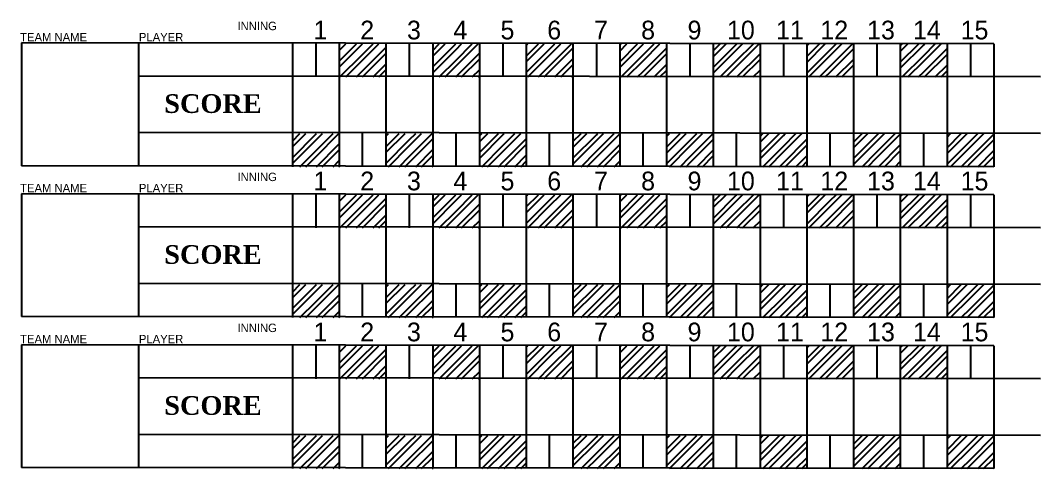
# Model space of a CAD drawing. Header units: inches. Extents: x -9 to 65.4, y -11.2 to 27.1.
# Drawn here: x 35.57 to 46.48, y 7.96 to 12.75 of the extents above; entities that cross this region are included whole.
import ezdxf

# ---------------------------------------------------------------- set-up
doc = ezdxf.new("R2010")
doc.units = ezdxf.units.IN
doc.header["$MEASUREMENT"] = 0
doc.layers.add('Layer1', color=7, linetype='Continuous')
doc.layers.add('Layer2', color=7, linetype='Continuous')

msp = doc.modelspace()

# ---------------------------------------------------------------- linework, layer by layer
at = {"layer": 'Layer1'}
for p, q in [((45.97867, 12.49925), (35.58325, 12.50964)), ((35.58325, 12.50964), (35.58325, 11.19714)), ((36.83325, 12.50964), (36.83325, 11.19714)), ((38.47867, 12.49925), (38.47867, 11.18675)), ((38.72867, 12.49925), (38.72867, 12.14525)), ((38.97867, 12.49925), (38.97867, 11.18675)), ((38.97867, 12.25077), (39.22715, 12.49925)), ((38.97867, 12.42755), (39.05037, 12.49925)), ((38.97867, 12.31327), (39.16465, 12.49925)), ((38.97867, 12.49005), (38.98787, 12.49925)), ((39.22867, 12.32399), (39.40392, 12.49925)), ((39.22867, 12.38649), (39.34142, 12.49925)), ((39.22867, 12.20972), (39.47867, 12.45972)), ((39.47867, 12.49925), (39.47867, 11.18675)), ((39.72867, 12.49925), (39.72867, 12.14525)), ((39.97867, 12.49925), (39.97867, 11.18675)), ((39.97867, 12.25261), (40.22531, 12.49925)), ((39.97867, 12.36689), (40.11103, 12.49925)), ((39.97867, 12.42939), (40.04853, 12.49925)), ((39.97867, 12.19011), (40.22867, 12.44011)), ((40.22867, 12.26333), (40.46458, 12.49925)), ((40.22867, 12.44011), (40.28781, 12.49925)), ((40.22867, 12.32583), (40.40208, 12.49925)), ((40.47867, 12.49925), (40.47867, 11.18675)), ((40.72867, 12.49925), (40.72867, 12.14525)), ((40.72867, 12.49925), (40.72867, 12.14525)), ((40.97867, 12.49925), (40.97867, 11.18675)), ((40.97867, 12.36873), (41.10919, 12.49925)), ((40.97867, 12.30623), (41.17169, 12.49925)), ((40.97867, 12.483), (40.99491, 12.49925)), ((40.97867, 12.19195), (41.22867, 12.44195)), ((41.22867, 12.26517), (41.46274, 12.49925)), ((41.22867, 12.44195), (41.28597, 12.49925)), ((41.22867, 12.37945), (41.34847, 12.49925)), ((41.22867, 12.20267), (41.47867, 12.45267)), ((41.47867, 12.49925), (41.47867, 11.18675)), ((41.72867, 12.49925), (41.72867, 12.14525)), ((41.97867, 12.49925), (41.97867, 11.18675)), ((41.97867, 12.30807), (42.16985, 12.49925)), ((41.97867, 12.42234), (42.05557, 12.49925)), ((41.97867, 12.48484), (41.99307, 12.49925)), ((41.97867, 12.24557), (42.22867, 12.49557)), ((42.22867, 12.38129), (42.34663, 12.49925)), ((42.22867, 12.31879), (42.40913, 12.49925)), ((42.22867, 12.49557), (42.23235, 12.49925)), ((42.22867, 12.20451), (42.47867, 12.45451)), ((42.47867, 12.49925), (42.47867, 11.18675)), ((42.72867, 12.49925), (42.72867, 12.14525)), ((42.97867, 12.49925), (42.97867, 11.18675)), ((42.97867, 12.36168), (43.11623, 12.49925)), ((42.97867, 12.42418), (43.05373, 12.49925)), ((42.97867, 12.24741), (43.22867, 12.49741)), ((43.22867, 12.25813), (43.46979, 12.49925)), ((43.22867, 12.43491), (43.29301, 12.49925)), ((43.22867, 12.32063), (43.40729, 12.49925)), ((43.22867, 12.49741), (43.23051, 12.49925)), ((43.47867, 12.49925), (43.47867, 11.18675)), ((43.72867, 12.49925), (43.72867, 12.14525)), ((43.97867, 12.49925), (43.97867, 11.18675)), ((43.97867, 12.36352), (44.11439, 12.49925)), ((43.97867, 12.30102), (44.17689, 12.49925)), ((43.97867, 12.4778), (44.00012, 12.49925)), ((43.97867, 12.18675), (44.22867, 12.43675)), ((44.22867, 12.43675), (44.29117, 12.49925)), ((44.22867, 12.37425), (44.35367, 12.49925)), ((44.22867, 12.25997), (44.46795, 12.49925)), ((44.22867, 12.19747), (44.47867, 12.44747)), ((44.47867, 12.49925), (44.47867, 11.18675)), ((44.72867, 12.49925), (44.72867, 12.14525)), ((44.97867, 12.49925), (44.97867, 11.18675)), ((44.97867, 12.30286), (45.17505, 12.49925)), ((44.97867, 12.47964), (44.99828, 12.49925)), ((44.97867, 12.41714), (45.06078, 12.49925)), ((44.97867, 12.24036), (45.22867, 12.49036)), ((45.22867, 12.37609), (45.35183, 12.49925)), ((45.22867, 12.31359), (45.41433, 12.49925)), ((45.22867, 12.49036), (45.23755, 12.49925)), ((45.22867, 12.19931), (45.47867, 12.44931)), ((45.47867, 12.49925), (45.47867, 11.18675)), ((45.72867, 12.49925), (45.72867, 12.14525)), ((45.97867, 12.49925), (45.97867, 11.18675)), ((38.98742, 12.14525), (39.22867, 12.38649)), ((39.22867, 12.14722), (39.47867, 12.39722)), ((40.22867, 12.14906), (40.47867, 12.39906)), ((40.28736, 12.14525), (40.47867, 12.33656)), ((40.99447, 12.14525), (41.22867, 12.37945)), ((41.28552, 12.14525), (41.47867, 12.3384)), ((41.99263, 12.14525), (42.22867, 12.38129)), ((42.2319, 12.14525), (42.47867, 12.39201)), ((42.97867, 12.18491), (43.22867, 12.43491)), ((43.23006, 12.14525), (43.47867, 12.39385)), ((43.29256, 12.14525), (43.47867, 12.33135)), ((43.99967, 12.14525), (44.22867, 12.37425)), ((44.29072, 12.14525), (44.47867, 12.33319)), ((44.99783, 12.14525), (45.22867, 12.37609)), ((45.23711, 12.14525), (45.47867, 12.38681)), ((39.04992, 12.14525), (39.22867, 12.32399)), ((39.34098, 12.14525), (39.47867, 12.28294)), ((39.40348, 12.14525), (39.47867, 12.22044)), ((40.04808, 12.14525), (40.22867, 12.32583)), ((40.11058, 12.14525), (40.22867, 12.26333)), ((40.40164, 12.14525), (40.47867, 12.22228)), ((41.10874, 12.14525), (41.22867, 12.26517)), ((41.34802, 12.14525), (41.47867, 12.2759)), ((42.05513, 12.14525), (42.22867, 12.31879)), ((42.34618, 12.14525), (42.47867, 12.27774)), ((43.05329, 12.14525), (43.22867, 12.32063)), ((43.11579, 12.14525), (43.22867, 12.25813)), ((44.11395, 12.14525), (44.22867, 12.25997)), ((44.35322, 12.14525), (44.47867, 12.27069)), ((45.06033, 12.14525), (45.22867, 12.31359)), ((45.35138, 12.14525), (45.47867, 12.27253)), ((46.47867, 12.14525), (36.83325, 12.15564)), ((39.1642, 12.14525), (39.22867, 12.20972)), ((39.2267, 12.14525), (39.22867, 12.14722)), ((40.22486, 12.14525), (40.22867, 12.14906)), ((40.46414, 12.14525), (40.47867, 12.15978)), ((41.17124, 12.14525), (41.22867, 12.20267)), ((41.4623, 12.14525), (41.47867, 12.16162)), ((42.1694, 12.14525), (42.22867, 12.20451)), ((42.40868, 12.14525), (42.47867, 12.21524)), ((43.40684, 12.14525), (43.47867, 12.21708)), ((43.46934, 12.14525), (43.47867, 12.15458)), ((44.17645, 12.14525), (44.22867, 12.19747)), ((44.4675, 12.14525), (44.47867, 12.15642)), ((45.17461, 12.14525), (45.22867, 12.19931)), ((45.41388, 12.14525), (45.47867, 12.21003)), ((46.47867, 11.54075), (36.83325, 11.55114)), ((38.47867, 11.39722), (38.6222, 11.54075)), ((38.47867, 11.45972), (38.5597, 11.54075)), ((38.47867, 11.28294), (38.72867, 11.53294)), ((38.47867, 11.22044), (38.72867, 11.47044)), ((38.72867, 11.29366), (38.97575, 11.54075)), ((38.72867, 11.35616), (38.91325, 11.54075)), ((38.72867, 11.47044), (38.79898, 11.54075)), ((38.72867, 11.53294), (38.73648, 11.54075)), ((39.22867, 11.18675), (39.22867, 11.54075)), ((39.47867, 11.33656), (39.68286, 11.54075)), ((39.47867, 11.39906), (39.62036, 11.54075)), ((39.47867, 11.51333), (39.50608, 11.54075)), ((39.47867, 11.22228), (39.72867, 11.47228)), ((39.72867, 11.40978), (39.85964, 11.54075)), ((39.72867, 11.47228), (39.79714, 11.54075)), ((39.72867, 11.2955), (39.97391, 11.54075)), ((39.72867, 11.233), (39.97867, 11.483)), ((40.22867, 11.18675), (40.22867, 11.54075)), ((40.47867, 11.3384), (40.68102, 11.54075)), ((40.47867, 11.45267), (40.56674, 11.54075)), ((40.47867, 11.51517), (40.50424, 11.54075)), ((40.47867, 11.2759), (40.72867, 11.5259)), ((40.72867, 11.34912), (40.9203, 11.54075)), ((40.72867, 11.41162), (40.8578, 11.54075)), ((40.72867, 11.5259), (40.74352, 11.54075)), ((40.72867, 11.23484), (40.97867, 11.48484)), ((41.22867, 11.18675), (41.22867, 11.54075)), ((41.47867, 11.39201), (41.6274, 11.54075)), ((41.47867, 11.45451), (41.5649, 11.54075)), ((41.47867, 11.27774), (41.72867, 11.52774)), ((41.47867, 11.21524), (41.72867, 11.46524)), ((41.72867, 11.35096), (41.91846, 11.54075)), ((41.72867, 11.46524), (41.80418, 11.54075)), ((41.72867, 11.52774), (41.74168, 11.54075)), ((41.72867, 11.28846), (41.97867, 11.53846)), ((42.22867, 11.18675), (42.22867, 11.54075)), ((42.47867, 11.39385), (42.62556, 11.54075)), ((42.47867, 11.33135), (42.68806, 11.54075)), ((42.47867, 11.50813), (42.51129, 11.54075)), ((42.47867, 11.21708), (42.72867, 11.46708)), ((42.72867, 11.46708), (42.80234, 11.54075)), ((42.72867, 11.40458), (42.86484, 11.54075)), ((42.72867, 11.2903), (42.97867, 11.5403)), ((42.72867, 11.2278), (42.97867, 11.4778)), ((43.22867, 11.18675), (43.22867, 11.54075)), ((43.47867, 11.33319), (43.68622, 11.54075)), ((43.47867, 11.44747), (43.57195, 11.54075)), ((43.47867, 11.50997), (43.50945, 11.54075)), ((43.47867, 11.27069), (43.72867, 11.52069)), ((43.72867, 11.34392), (43.9255, 11.54075)), ((43.72867, 11.40642), (43.863, 11.54075)), ((43.72867, 11.52069), (43.74872, 11.54075)), ((43.72867, 11.22964), (43.97867, 11.47964)), ((44.22867, 11.18675), (44.22867, 11.54075)), ((44.47867, 11.38681), (44.63261, 11.54075)), ((44.47867, 11.44931), (44.57011, 11.54075)), ((44.47867, 11.27253), (44.72867, 11.52253)), ((44.47867, 11.21003), (44.72867, 11.46003)), ((44.72867, 11.34576), (44.92366, 11.54075)), ((44.72867, 11.46003), (44.80938, 11.54075)), ((44.72867, 11.52253), (44.74688, 11.54075)), ((44.72867, 11.28326), (44.97867, 11.53326)), ((45.22867, 11.18675), (45.22867, 11.54075)), ((45.47867, 11.38865), (45.63077, 11.54075)), ((45.47867, 11.32615), (45.69327, 11.54075)), ((45.47867, 11.50293), (45.51649, 11.54075)), ((45.47867, 11.21187), (45.72867, 11.46187)), ((45.72867, 11.39937), (45.87004, 11.54075)), ((45.72867, 11.46187), (45.80754, 11.54075)), ((45.72867, 11.2851), (45.97867, 11.5351)), ((45.72867, 11.2226), (45.97867, 11.4726)), ((38.55925, 11.18675), (38.72867, 11.35616)), ((38.73603, 11.18675), (38.97867, 11.42939)), ((38.79853, 11.18675), (38.97867, 11.36689)), ((39.50564, 11.18675), (39.72867, 11.40978)), ((39.79669, 11.18675), (39.97867, 11.36873)), ((40.5038, 11.18675), (40.72867, 11.41162)), ((40.5663, 11.18675), (40.72867, 11.34912)), ((40.74307, 11.18675), (40.97867, 11.42234)), ((41.56446, 11.18675), (41.72867, 11.35096)), ((41.74123, 11.18675), (41.97867, 11.42418)), ((41.80373, 11.18675), (41.97867, 11.36168)), ((42.51084, 11.18675), (42.72867, 11.40458)), ((42.80189, 11.18675), (42.97867, 11.36352)), ((43.509, 11.18675), (43.72867, 11.40642)), ((43.74828, 11.18675), (43.97867, 11.41714)), ((44.56966, 11.18675), (44.72867, 11.34576)), ((44.74644, 11.18675), (44.97867, 11.41898)), ((44.80894, 11.18675), (44.97867, 11.35648)), ((45.51604, 11.18675), (45.72867, 11.39937)), ((45.8071, 11.18675), (45.97867, 11.35832)), ((38.62175, 11.18675), (38.72867, 11.29366)), ((38.91281, 11.18675), (38.97867, 11.25261)), ((39.61991, 11.18675), (39.72867, 11.2955)), ((39.85919, 11.18675), (39.97867, 11.30623)), ((40.85735, 11.18675), (40.97867, 11.30807)), ((40.91985, 11.18675), (40.97867, 11.24557)), ((41.62696, 11.18675), (41.72867, 11.28846)), ((41.91801, 11.18675), (41.97867, 11.24741)), ((42.62512, 11.18675), (42.72867, 11.2903)), ((42.86439, 11.18675), (42.97867, 11.30102)), ((43.5715, 11.18675), (43.72867, 11.34392)), ((43.86255, 11.18675), (43.97867, 11.30286)), ((43.92505, 11.18675), (43.97867, 11.24036)), ((44.63216, 11.18675), (44.72867, 11.28326)), ((44.92321, 11.18675), (44.97867, 11.2422)), ((45.63032, 11.18675), (45.72867, 11.2851)), ((45.8696, 11.18675), (45.97867, 11.29582)), ((45.97867, 11.18675), (35.58325, 11.19714)), ((38.97531, 11.18675), (38.97867, 11.19011)), ((39.68241, 11.18675), (39.72867, 11.233)), ((39.97347, 11.18675), (39.97867, 11.19195)), ((40.68057, 11.18675), (40.72867, 11.23484)), ((42.68762, 11.18675), (42.72867, 11.2278)), ((43.68578, 11.18675), (43.72867, 11.22964)), ((45.69282, 11.18675), (45.72867, 11.2226)), ((45.97867, 10.88656), (35.58325, 10.89696)), ((35.58325, 10.89696), (35.58325, 9.58446)), ((36.83325, 10.89696), (36.83325, 9.58446)), ((38.47867, 10.88656), (38.47867, 9.57406)), ((38.72867, 10.88656), (38.72867, 10.53256)), ((38.97867, 10.88656), (38.97867, 9.57406)), ((38.97867, 10.63809), (39.22715, 10.88656)), ((38.97867, 10.81486), (39.05037, 10.88656)), ((38.97867, 10.70059), (39.16465, 10.88656)), ((38.97867, 10.87736), (38.98787, 10.88656)), ((39.22867, 10.71131), (39.40392, 10.88656)), ((39.22867, 10.77381), (39.34142, 10.88656)), ((39.22867, 10.59703), (39.47867, 10.84703)), ((39.47867, 10.88656), (39.47867, 9.57406)), ((39.72867, 10.88656), (39.72867, 10.53256)), ((39.97867, 10.88656), (39.97867, 9.57406)), ((39.97867, 10.63993), (40.22531, 10.88656)), ((39.97867, 10.7542), (40.11103, 10.88656)), ((39.97867, 10.8167), (40.04853, 10.88656)), ((39.97867, 10.57743), (40.22867, 10.82743)), ((40.22867, 10.65065), (40.46458, 10.88656)), ((40.22867, 10.82743), (40.28781, 10.88656)), ((40.22867, 10.71315), (40.40208, 10.88656)), ((40.47867, 10.88656), (40.47867, 9.57406)), ((40.72867, 10.88656), (40.72867, 10.53256)), ((40.72867, 10.88656), (40.72867, 10.53256)), ((40.97867, 10.88656), (40.97867, 9.57406)), ((40.97867, 10.75604), (41.10919, 10.88656)), ((40.97867, 10.69354), (41.17169, 10.88656)), ((40.97867, 10.87032), (40.99491, 10.88656)), ((40.97867, 10.57927), (41.22867, 10.82927)), ((41.22867, 10.65249), (41.46274, 10.88656)), ((41.22867, 10.82927), (41.28597, 10.88656)), ((41.22867, 10.76677), (41.34847, 10.88656)), ((41.22867, 10.58999), (41.47867, 10.83999)), ((41.47867, 10.88656), (41.47867, 9.57406)), ((41.72867, 10.88656), (41.72867, 10.53256)), ((41.97867, 10.88656), (41.97867, 9.57406)), ((41.97867, 10.69538), (42.16985, 10.88656)), ((41.97867, 10.80966), (42.05557, 10.88656)), ((41.97867, 10.87216), (41.99307, 10.88656)), ((41.97867, 10.63288), (42.22867, 10.88288)), ((42.22867, 10.76861), (42.34663, 10.88656)), ((42.22867, 10.70611), (42.40913, 10.88656)), ((42.22867, 10.88288), (42.23235, 10.88656)), ((42.22867, 10.59183), (42.47867, 10.84183)), ((42.47867, 10.88656), (42.47867, 9.57406)), ((42.72867, 10.88656), (42.72867, 10.53256)), ((42.97867, 10.88656), (42.97867, 9.57406)), ((42.97867, 10.749), (43.11623, 10.88656)), ((42.97867, 10.8115), (43.05373, 10.88656)), ((42.97867, 10.63472), (43.22867, 10.88472)), ((42.97867, 10.57222), (43.22867, 10.82222)), ((43.22867, 10.64545), (43.46979, 10.88656)), ((43.22867, 10.82222), (43.29301, 10.88656)), ((43.22867, 10.70795), (43.40729, 10.88656)), ((43.22867, 10.88472), (43.23051, 10.88656)), ((43.47867, 10.88656), (43.47867, 9.57406)), ((43.72867, 10.88656), (43.72867, 10.53256)), ((43.97867, 10.88656), (43.97867, 9.57406)), ((43.97867, 10.75084), (44.11439, 10.88656)), ((43.97867, 10.68834), (44.17689, 10.88656)), ((43.97867, 10.86512), (44.00012, 10.88656)), ((43.97867, 10.57406), (44.22867, 10.82406)), ((44.22867, 10.82406), (44.29117, 10.88656)), ((44.22867, 10.76156), (44.35367, 10.88656)), ((44.22867, 10.64729), (44.46795, 10.88656)), ((44.22867, 10.58479), (44.47867, 10.83479)), ((44.47867, 10.88656), (44.47867, 9.57406)), ((44.72867, 10.88656), (44.72867, 10.53256)), ((44.97867, 10.88656), (44.97867, 9.57406)), ((44.97867, 10.69018), (45.17505, 10.88656)), ((44.97867, 10.86696), (44.99828, 10.88656)), ((44.97867, 10.80446), (45.06078, 10.88656)), ((44.97867, 10.62768), (45.22867, 10.87768)), ((45.22867, 10.7634), (45.35183, 10.88656)), ((45.22867, 10.7009), (45.41433, 10.88656)), ((45.22867, 10.87768), (45.23755, 10.88656)), ((45.22867, 10.58663), (45.47867, 10.83663)), ((45.47867, 10.88656), (45.47867, 9.57406)), ((45.72867, 10.88656), (45.72867, 10.53256)), ((45.97867, 10.88656), (45.97867, 9.57406)), ((38.98742, 10.53256), (39.22867, 10.77381)), ((39.04992, 10.53256), (39.22867, 10.71131)), ((39.22867, 10.53453), (39.47867, 10.78453)), ((40.04808, 10.53256), (40.22867, 10.71315)), ((40.22867, 10.53637), (40.47867, 10.78637)), ((40.28736, 10.53256), (40.47867, 10.72387)), ((40.99447, 10.53256), (41.22867, 10.76677)), ((41.28552, 10.53256), (41.47867, 10.72571)), ((41.99263, 10.53256), (42.22867, 10.76861)), ((42.05513, 10.53256), (42.22867, 10.70611)), ((42.2319, 10.53256), (42.47867, 10.77933)), ((43.05329, 10.53256), (43.22867, 10.70795)), ((43.23006, 10.53256), (43.47867, 10.78117)), ((43.29256, 10.53256), (43.47867, 10.71867)), ((43.99967, 10.53256), (44.22867, 10.76156)), ((44.29072, 10.53256), (44.47867, 10.72051)), ((44.99783, 10.53256), (45.22867, 10.7634)), ((45.06033, 10.53256), (45.22867, 10.7009)), ((45.23711, 10.53256), (45.47867, 10.77413)), ((39.1642, 10.53256), (39.22867, 10.59703)), ((39.34098, 10.53256), (39.47867, 10.67026)), ((39.40348, 10.53256), (39.47867, 10.60776)), ((40.11058, 10.53256), (40.22867, 10.65065)), ((40.40164, 10.53256), (40.47867, 10.6096)), ((41.10874, 10.53256), (41.22867, 10.65249)), ((41.17124, 10.53256), (41.22867, 10.58999)), ((41.34802, 10.53256), (41.47867, 10.66321)), ((42.1694, 10.53256), (42.22867, 10.59183)), ((42.34618, 10.53256), (42.47867, 10.66505)), ((42.40868, 10.53256), (42.47867, 10.60255)), ((43.11579, 10.53256), (43.22867, 10.64545)), ((43.40684, 10.53256), (43.47867, 10.60439)), ((44.11395, 10.53256), (44.22867, 10.64729)), ((44.17645, 10.53256), (44.22867, 10.58479)), ((44.35322, 10.53256), (44.47867, 10.65801)), ((45.17461, 10.53256), (45.22867, 10.58663)), ((45.35138, 10.53256), (45.47867, 10.65985)), ((45.41388, 10.53256), (45.47867, 10.59735)), ((46.47867, 10.53256), (36.83325, 10.54296)), ((39.2267, 10.53256), (39.22867, 10.53453)), ((40.22486, 10.53256), (40.22867, 10.53637)), ((40.46414, 10.53256), (40.47867, 10.5471)), ((41.4623, 10.53256), (41.47867, 10.54894)), ((43.46934, 10.53256), (43.47867, 10.54189)), ((44.4675, 10.53256), (44.47867, 10.54373)), ((46.47867, 9.92806), (36.83325, 9.93846)), ((38.47867, 9.78453), (38.6222, 9.92806)), ((38.47867, 9.84703), (38.5597, 9.92806)), ((38.72867, 9.68098), (38.97575, 9.92806)), ((38.72867, 9.74348), (38.91325, 9.92806)), ((38.72867, 9.85776), (38.79898, 9.92806)), ((38.72867, 9.92026), (38.73648, 9.92806)), ((39.22867, 9.57406), (39.22867, 9.92806)), ((39.47867, 9.72387), (39.68286, 9.92806)), ((39.47867, 9.78637), (39.62036, 9.92806)), ((39.47867, 9.90065), (39.50608, 9.92806)), ((39.72867, 9.7971), (39.85964, 9.92806)), ((39.72867, 9.8596), (39.79714, 9.92806)), ((39.72867, 9.68282), (39.97391, 9.92806)), ((40.22867, 9.57406), (40.22867, 9.92806)), ((40.47867, 9.72571), (40.68102, 9.92806)), ((40.47867, 9.83999), (40.56674, 9.92806)), ((40.47867, 9.90249), (40.50424, 9.92806)), ((40.72867, 9.73644), (40.9203, 9.92806)), ((40.72867, 9.79894), (40.8578, 9.92806)), ((40.72867, 9.91321), (40.74352, 9.92806)), ((41.22867, 9.57406), (41.22867, 9.92806)), ((41.47867, 9.77933), (41.6274, 9.92806)), ((41.47867, 9.84183), (41.5649, 9.92806)), ((41.72867, 9.73828), (41.91846, 9.92806)), ((41.72867, 9.85255), (41.80418, 9.92806)), ((41.72867, 9.91505), (41.74168, 9.92806)), ((42.22867, 9.57406), (42.22867, 9.92806)), ((42.47867, 9.78117), (42.62556, 9.92806)), ((42.47867, 9.71867), (42.68806, 9.92806)), ((42.47867, 9.89545), (42.51129, 9.92806)), ((42.72867, 9.85439), (42.80234, 9.92806)), ((42.72867, 9.79189), (42.86484, 9.92806)), ((42.72867, 9.67762), (42.97867, 9.92762)), ((43.22867, 9.57406), (43.22867, 9.92806)), ((43.47867, 9.72051), (43.68622, 9.92806)), ((43.47867, 9.83479), (43.57195, 9.92806)), ((43.47867, 9.89729), (43.50945, 9.92806)), ((43.72867, 9.73123), (43.9255, 9.92806)), ((43.72867, 9.79373), (43.863, 9.92806)), ((43.72867, 9.90801), (43.74872, 9.92806)), ((44.22867, 9.57406), (44.22867, 9.92806)), ((44.47867, 9.77413), (44.63261, 9.92806)), ((44.47867, 9.83663), (44.57011, 9.92806)), ((44.72867, 9.73307), (44.92366, 9.92806)), ((44.72867, 9.84735), (44.80938, 9.92806)), ((44.72867, 9.90985), (44.74688, 9.92806)), ((45.22867, 9.57406), (45.22867, 9.92806)), ((45.47867, 9.77597), (45.63077, 9.92806)), ((45.47867, 9.71347), (45.69327, 9.92806)), ((45.47867, 9.89024), (45.51649, 9.92806)), ((45.72867, 9.78669), (45.87004, 9.92806)), ((45.72867, 9.84919), (45.80754, 9.92806)), ((38.47867, 9.67026), (38.72867, 9.92026)), ((38.47867, 9.60776), (38.72867, 9.85776)), ((39.47867, 9.6096), (39.72867, 9.8596)), ((39.72867, 9.62032), (39.97867, 9.87032)), ((40.47867, 9.66321), (40.72867, 9.91321)), ((40.72867, 9.62216), (40.97867, 9.87216)), ((41.47867, 9.66505), (41.72867, 9.91505)), ((41.47867, 9.60255), (41.72867, 9.85255)), ((41.72867, 9.67578), (41.97867, 9.92578)), ((42.47867, 9.60439), (42.72867, 9.85439)), ((42.72867, 9.61512), (42.97867, 9.86512)), ((43.47867, 9.65801), (43.72867, 9.90801)), ((43.72867, 9.61696), (43.97867, 9.86696)), ((44.47867, 9.65985), (44.72867, 9.90985)), ((44.47867, 9.59735), (44.72867, 9.84735)), ((44.72867, 9.67057), (44.97867, 9.92057)), ((45.47867, 9.59919), (45.72867, 9.84919)), ((45.72867, 9.67241), (45.97867, 9.92241)), ((45.72867, 9.60991), (45.97867, 9.85991)), ((38.55925, 9.57406), (38.72867, 9.74348)), ((38.73603, 9.57406), (38.97867, 9.8167)), ((38.79853, 9.57406), (38.97867, 9.7542)), ((39.50564, 9.57406), (39.72867, 9.7971)), ((39.79669, 9.57406), (39.97867, 9.75604)), ((40.5038, 9.57406), (40.72867, 9.79894)), ((40.5663, 9.57406), (40.72867, 9.73644)), ((40.74307, 9.57406), (40.97867, 9.80966)), ((41.56446, 9.57406), (41.72867, 9.73828)), ((41.74123, 9.57406), (41.97867, 9.8115)), ((41.80373, 9.57406), (41.97867, 9.749)), ((42.51084, 9.57406), (42.72867, 9.79189)), ((42.80189, 9.57406), (42.97867, 9.75084)), ((43.509, 9.57406), (43.72867, 9.79373)), ((43.5715, 9.57406), (43.72867, 9.73123)), ((43.74828, 9.57406), (43.97867, 9.80446)), ((44.56966, 9.57406), (44.72867, 9.73307)), ((44.74644, 9.57406), (44.97867, 9.8063)), ((44.80894, 9.57406), (44.97867, 9.7438)), ((45.51604, 9.57406), (45.72867, 9.78669)), ((45.8071, 9.57406), (45.97867, 9.74564)), ((38.62175, 9.57406), (38.72867, 9.68098)), ((38.91281, 9.57406), (38.97867, 9.63993)), ((39.61991, 9.57406), (39.72867, 9.68282)), ((39.68241, 9.57406), (39.72867, 9.62032)), ((39.85919, 9.57406), (39.97867, 9.69354)), ((40.68057, 9.57406), (40.72867, 9.62216)), ((40.85735, 9.57406), (40.97867, 9.69538)), ((40.91985, 9.57406), (40.97867, 9.63288)), ((41.62696, 9.57406), (41.72867, 9.67578)), ((41.91801, 9.57406), (41.97867, 9.63472)), ((42.62512, 9.57406), (42.72867, 9.67762)), ((42.68762, 9.57406), (42.72867, 9.61512)), ((42.86439, 9.57406), (42.97867, 9.68834)), ((43.68578, 9.57406), (43.72867, 9.61696)), ((43.86255, 9.57406), (43.97867, 9.69018)), ((43.92505, 9.57406), (43.97867, 9.62768)), ((44.63216, 9.57406), (44.72867, 9.67057)), ((44.92321, 9.57406), (44.97867, 9.62952)), ((45.63032, 9.57406), (45.72867, 9.67241)), ((45.69282, 9.57406), (45.72867, 9.60991)), ((45.8696, 9.57406), (45.97867, 9.68314)), ((45.97867, 9.57406), (35.58325, 9.58446)), ((38.97531, 9.57406), (38.97867, 9.57743)), ((39.97347, 9.57406), (39.97867, 9.57927)), ((45.97867, 9.27333), (35.58325, 9.28373)), ((35.58325, 9.28373), (35.58325, 7.97123)), ((36.83325, 9.28373), (36.83325, 7.97123)), ((38.47867, 9.27333), (38.47867, 7.96083)), ((38.72867, 9.27333), (38.72867, 8.91933)), ((38.97867, 9.27333), (38.97867, 7.96083)), ((38.97867, 9.02486), (39.22715, 9.27333)), ((38.97867, 9.20163), (39.05037, 9.27333)), ((38.97867, 9.08736), (39.16465, 9.27333)), ((38.97867, 9.26413), (38.98787, 9.27333)), ((39.22867, 9.09808), (39.40392, 9.27333)), ((39.22867, 9.16058), (39.34142, 9.27333)), ((39.47867, 9.27333), (39.47867, 7.96083)), ((39.72867, 9.27333), (39.72867, 8.91933)), ((39.97867, 9.27333), (39.97867, 7.96083)), ((39.97867, 9.0267), (40.22531, 9.27333)), ((39.97867, 9.14097), (40.11103, 9.27333)), ((39.97867, 9.20347), (40.04853, 9.27333)), ((40.22867, 9.03742), (40.46458, 9.27333)), ((40.22867, 9.2142), (40.28781, 9.27333)), ((40.22867, 9.09992), (40.40208, 9.27333)), ((40.47867, 9.27333), (40.47867, 7.96083)), ((40.72867, 9.27333), (40.72867, 8.91933)), ((40.72867, 9.27333), (40.72867, 8.91933)), ((40.97867, 9.27333), (40.97867, 7.96083)), ((40.97867, 9.14281), (41.10919, 9.27333)), ((40.97867, 9.08031), (41.17169, 9.27333)), ((40.97867, 9.25709), (40.99491, 9.27333)), ((41.22867, 9.03926), (41.46274, 9.27333)), ((41.22867, 9.21604), (41.28597, 9.27333)), ((41.22867, 9.15354), (41.34847, 9.27333)), ((41.47867, 9.27333), (41.47867, 7.96083)), ((41.72867, 9.27333), (41.72867, 8.91933)), ((41.97867, 9.27333), (41.97867, 7.96083)), ((41.97867, 9.08215), (42.16985, 9.27333)), ((41.97867, 9.19643), (42.05557, 9.27333)), ((41.97867, 9.25893), (41.99307, 9.27333)), ((42.22867, 9.15538), (42.34663, 9.27333)), ((42.22867, 9.09288), (42.40913, 9.27333)), ((42.22867, 9.26965), (42.23235, 9.27333)), ((42.47867, 9.27333), (42.47867, 7.96083)), ((42.72867, 9.27333), (42.72867, 8.91933)), ((42.97867, 9.27333), (42.97867, 7.96083)), ((42.97867, 9.13577), (43.11623, 9.27333)), ((42.97867, 9.19827), (43.05373, 9.27333)), ((43.22867, 9.03221), (43.46979, 9.27333)), ((43.22867, 9.20899), (43.29301, 9.27333)), ((43.22867, 9.09471), (43.40729, 9.27333)), ((43.22867, 9.27149), (43.23051, 9.27333)), ((43.47867, 9.27333), (43.47867, 7.96083)), ((43.72867, 9.27333), (43.72867, 8.91933)), ((43.97867, 9.27333), (43.97867, 7.96083)), ((43.97867, 9.13761), (44.11439, 9.27333)), ((43.97867, 9.07511), (44.17689, 9.27333)), ((43.97867, 9.25188), (44.00012, 9.27333)), ((44.22867, 9.21083), (44.29117, 9.27333)), ((44.22867, 9.14833), (44.35367, 9.27333)), ((44.22867, 9.03405), (44.46795, 9.27333)), ((44.47867, 9.27333), (44.47867, 7.96083)), ((44.72867, 9.27333), (44.72867, 8.91933)), ((44.97867, 9.27333), (44.97867, 7.96083)), ((44.97867, 9.07695), (45.17505, 9.27333)), ((44.97867, 9.25372), (44.99828, 9.27333)), ((44.97867, 9.19122), (45.06078, 9.27333)), ((45.22867, 9.15017), (45.35183, 9.27333)), ((45.22867, 9.08767), (45.41433, 9.27333)), ((45.22867, 9.26445), (45.23755, 9.27333)), ((45.47867, 9.27333), (45.47867, 7.96083)), ((45.72867, 9.27333), (45.72867, 8.91933)), ((45.97867, 9.27333), (45.97867, 7.96083)), ((39.22867, 8.9838), (39.47867, 9.2338)), ((39.22867, 8.9213), (39.47867, 9.1713)), ((39.97867, 8.9642), (40.22867, 9.2142)), ((40.22867, 8.92314), (40.47867, 9.17314)), ((40.97867, 8.96604), (41.22867, 9.21604)), ((41.22867, 8.97676), (41.47867, 9.22676)), ((41.97867, 9.01965), (42.22867, 9.26965)), ((42.22867, 8.9786), (42.47867, 9.2286)), ((42.2319, 8.91933), (42.47867, 9.1661)), ((42.97867, 9.02149), (43.22867, 9.27149)), ((42.97867, 8.95899), (43.22867, 9.20899)), ((43.23006, 8.91933), (43.47867, 9.16794)), ((43.97867, 8.96083), (44.22867, 9.21083)), ((44.22867, 8.97155), (44.47867, 9.22155)), ((44.97867, 9.01445), (45.22867, 9.26445)), ((45.22867, 8.97339), (45.47867, 9.22339)), ((38.98742, 8.91933), (39.22867, 9.16058)), ((39.04992, 8.91933), (39.22867, 9.09808)), ((39.34098, 8.91933), (39.47867, 9.05703)), ((40.04808, 8.91933), (40.22867, 9.09992)), ((40.28736, 8.91933), (40.47867, 9.11064)), ((40.99447, 8.91933), (41.22867, 9.15354)), ((41.28552, 8.91933), (41.47867, 9.11248)), ((41.99263, 8.91933), (42.22867, 9.15538)), ((42.05513, 8.91933), (42.22867, 9.09288)), ((43.05329, 8.91933), (43.22867, 9.09471)), ((43.29256, 8.91933), (43.47867, 9.10544)), ((43.99967, 8.91933), (44.22867, 9.14833)), ((44.29072, 8.91933), (44.47867, 9.10728)), ((44.99783, 8.91933), (45.22867, 9.15017)), ((45.06033, 8.91933), (45.22867, 9.08767)), ((45.23711, 8.91933), (45.47867, 9.16089)), ((39.1642, 8.91933), (39.22867, 8.9838)), ((39.40348, 8.91933), (39.47867, 8.99453)), ((40.11058, 8.91933), (40.22867, 9.03742)), ((40.40164, 8.91933), (40.47867, 8.99637)), ((41.10874, 8.91933), (41.22867, 9.03926)), ((41.17124, 8.91933), (41.22867, 8.97676)), ((41.34802, 8.91933), (41.47867, 9.04998)), ((42.1694, 8.91933), (42.22867, 8.9786)), ((42.34618, 8.91933), (42.47867, 9.05182)), ((42.40868, 8.91933), (42.47867, 8.98932)), ((43.11579, 8.91933), (43.22867, 9.03221)), ((43.40684, 8.91933), (43.47867, 8.99116)), ((44.11395, 8.91933), (44.22867, 9.03405)), ((44.17645, 8.91933), (44.22867, 8.97155)), ((44.35322, 8.91933), (44.47867, 9.04478)), ((45.17461, 8.91933), (45.22867, 8.97339)), ((45.35138, 8.91933), (45.47867, 9.04662)), ((45.41388, 8.91933), (45.47867, 8.98412)), ((46.47867, 8.91933), (36.83325, 8.92973)), ((39.2267, 8.91933), (39.22867, 8.9213)), ((40.22486, 8.91933), (40.22867, 8.92314)), ((40.46414, 8.91933), (40.47867, 8.93387)), ((41.4623, 8.91933), (41.47867, 8.93571)), ((43.46934, 8.91933), (43.47867, 8.92866)), ((44.4675, 8.91933), (44.47867, 8.9305)), ((46.47867, 8.31483), (36.83325, 8.32523)), ((38.47867, 8.1713), (38.6222, 8.31483)), ((38.47867, 8.2338), (38.5597, 8.31483)), ((38.47867, 8.05703), (38.72867, 8.30703)), ((38.72867, 8.06775), (38.97575, 8.31483)), ((38.72867, 8.13025), (38.91325, 8.31483)), ((38.72867, 8.24453), (38.79898, 8.31483)), ((38.72867, 8.30703), (38.73648, 8.31483)), ((39.22867, 7.96083), (39.22867, 8.31483)), ((39.47867, 8.11064), (39.68286, 8.31483)), ((39.47867, 8.17314), (39.62036, 8.31483)), ((39.47867, 8.28742), (39.50608, 8.31483)), ((39.72867, 8.18387), (39.85964, 8.31483)), ((39.72867, 8.24637), (39.79714, 8.31483)), ((39.72867, 8.06959), (39.97391, 8.31483)), ((40.22867, 7.96083), (40.22867, 8.31483)), ((40.47867, 8.11248), (40.68102, 8.31483)), ((40.47867, 8.22676), (40.56674, 8.31483)), ((40.47867, 8.28926), (40.50424, 8.31483)), ((40.47867, 8.04998), (40.72867, 8.29998)), ((40.72867, 8.12321), (40.9203, 8.31483)), ((40.72867, 8.18571), (40.8578, 8.31483)), ((40.72867, 8.29998), (40.74352, 8.31483)), ((41.22867, 7.96083), (41.22867, 8.31483)), ((41.47867, 8.1661), (41.6274, 8.31483)), ((41.47867, 8.2286), (41.5649, 8.31483)), ((41.47867, 8.05182), (41.72867, 8.30182)), ((41.72867, 8.12504), (41.91846, 8.31483)), ((41.72867, 8.23932), (41.80418, 8.31483)), ((41.72867, 8.30182), (41.74168, 8.31483)), ((41.72867, 8.06254), (41.97867, 8.31254)), ((42.22867, 7.96083), (42.22867, 8.31483)), ((42.47867, 8.16794), (42.62556, 8.31483)), ((42.47867, 8.10544), (42.68806, 8.31483)), ((42.47867, 8.28221), (42.51129, 8.31483)), ((42.72867, 8.24116), (42.80234, 8.31483)), ((42.72867, 8.17866), (42.86484, 8.31483)), ((42.72867, 8.06438), (42.97867, 8.31438)), ((43.22867, 7.96083), (43.22867, 8.31483)), ((43.47867, 8.10728), (43.68622, 8.31483)), ((43.47867, 8.22155), (43.57195, 8.31483)), ((43.47867, 8.28405), (43.50945, 8.31483)), ((43.47867, 8.04478), (43.72867, 8.29478)), ((43.72867, 8.118), (43.9255, 8.31483)), ((43.72867, 8.1805), (43.863, 8.31483)), ((43.72867, 8.29478), (43.74872, 8.31483)), ((44.22867, 7.96083), (44.22867, 8.31483)), ((44.47867, 8.16089), (44.63261, 8.31483)), ((44.47867, 8.22339), (44.57011, 8.31483)), ((44.47867, 8.04662), (44.72867, 8.29662)), ((44.72867, 8.11984), (44.92366, 8.31483)), ((44.72867, 8.23412), (44.80938, 8.31483)), ((44.72867, 8.29662), (44.74688, 8.31483)), ((44.72867, 8.05734), (44.97867, 8.30734)), ((45.22867, 7.96083), (45.22867, 8.31483)), ((45.47867, 8.16273), (45.63077, 8.31483)), ((45.47867, 8.10023), (45.69327, 8.31483)), ((45.47867, 8.27701), (45.51649, 8.31483)), ((45.72867, 8.17346), (45.87004, 8.31483)), ((45.72867, 8.23596), (45.80754, 8.31483)), ((45.72867, 8.05918), (45.97867, 8.30918)), ((38.47867, 7.99453), (38.72867, 8.24453)), ((38.73603, 7.96083), (38.97867, 8.20347)), ((39.47867, 7.99637), (39.72867, 8.24637)), ((39.50564, 7.96083), (39.72867, 8.18387)), ((39.72867, 8.00709), (39.97867, 8.25709)), ((40.5038, 7.96083), (40.72867, 8.18571)), ((40.72867, 8.00893), (40.97867, 8.25893)), ((40.74307, 7.96083), (40.97867, 8.19643)), ((41.47867, 7.98932), (41.72867, 8.23932)), ((41.74123, 7.96083), (41.97867, 8.19827)), ((42.47867, 7.99116), (42.72867, 8.24116)), ((42.72867, 8.00188), (42.97867, 8.25188)), ((43.72867, 8.00372), (43.97867, 8.25372)), ((43.74828, 7.96083), (43.97867, 8.19122)), ((44.47867, 7.98412), (44.72867, 8.23412)), ((44.74644, 7.96083), (44.97867, 8.19306)), ((45.47867, 7.98596), (45.72867, 8.23596)), ((45.72867, 7.99668), (45.97867, 8.24668)), ((38.55925, 7.96083), (38.72867, 8.13025)), ((38.79853, 7.96083), (38.97867, 8.14097)), ((39.79669, 7.96083), (39.97867, 8.14281)), ((39.85919, 7.96083), (39.97867, 8.08031)), ((40.5663, 7.96083), (40.72867, 8.12321)), ((40.85735, 7.96083), (40.97867, 8.08215)), ((41.56446, 7.96083), (41.72867, 8.12504)), ((41.80373, 7.96083), (41.97867, 8.13577)), ((42.51084, 7.96083), (42.72867, 8.17866)), ((42.80189, 7.96083), (42.97867, 8.13761)), ((42.86439, 7.96083), (42.97867, 8.07511)), ((43.509, 7.96083), (43.72867, 8.1805)), ((43.5715, 7.96083), (43.72867, 8.118)), ((43.86255, 7.96083), (43.97867, 8.07695)), ((44.56966, 7.96083), (44.72867, 8.11984)), ((44.80894, 7.96083), (44.97867, 8.13056)), ((45.51604, 7.96083), (45.72867, 8.17346)), ((45.8071, 7.96083), (45.97867, 8.1324)), ((45.97867, 7.96083), (35.58325, 7.97123)), ((38.62175, 7.96083), (38.72867, 8.06775)), ((38.91281, 7.96083), (38.97867, 8.0267)), ((38.97531, 7.96083), (38.97867, 7.9642)), ((39.61991, 7.96083), (39.72867, 8.06959)), ((39.68241, 7.96083), (39.72867, 8.00709)), ((39.97347, 7.96083), (39.97867, 7.96604)), ((40.68057, 7.96083), (40.72867, 8.00893)), ((40.91985, 7.96083), (40.97867, 8.01965)), ((41.62696, 7.96083), (41.72867, 8.06254)), ((41.91801, 7.96083), (41.97867, 8.02149)), ((42.62512, 7.96083), (42.72867, 8.06438)), ((42.68762, 7.96083), (42.72867, 8.00188)), ((43.68578, 7.96083), (43.72867, 8.00372)), ((43.92505, 7.96083), (43.97867, 8.01445)), ((44.63216, 7.96083), (44.72867, 8.05734)), ((44.92321, 7.96083), (44.97867, 8.01629)), ((45.63032, 7.96083), (45.72867, 8.05918)), ((45.69282, 7.96083), (45.72867, 7.99668)), ((45.8696, 7.96083), (45.97867, 8.0699))]:
    msp.add_line(p, q, dxfattribs=at)

# ---------------------------------------------------------------- texts
at = {"layer": 'Layer2', "attachment_point": 1}
for s, insert, char_height, width in [('INNING', (37.89117, 12.73556), 0.09, 1.259), ('1', (38.70374, 12.74667), 0.2, 0.4374), ('2', (39.20374, 12.74667), 0.2, 0.4374), ('3', (39.70374, 12.74667), 0.2, 0.4374), ('4', (40.20037, 12.74667), 0.2, 0.4374), ('5', (40.70374, 12.74667), 0.2, 0.4374), ('6', (41.20374, 12.74667), 0.2, 0.4374), ('7', (41.70374, 12.74667), 0.2, 0.4374), ('8', (42.20742, 12.74667), 0.2, 0.4374), ('9', (42.70374, 12.74667), 0.2, 0.4374), ('10', (43.12521, 12.74667), 0.2, 0.4374), ('11', (43.65016, 12.74667), 0.2, 0.4374), ('12', (44.12337, 12.74667), 0.2, 0.4374), ('13', (44.62337, 12.74667), 0.2, 0.4374), ('14', (45.1144, 12.74667), 0.2, 0.4374), ('15', (45.62337, 12.74667), 0.2, 0.4374), ('TEAM NAME', (35.56757, 12.61564), 0.09, 1.259), ('PLAYER', (36.83738, 12.61564), 0.09, 1.259), ('{\\fTimes New Roman MT Extra Bold|b0|i0|c0|p18;SCORE}', (37.10893, 11.96102), 0.2, 1.375), ('1', (38.70374, 11.13399), 0.2, 0.4374), ('2', (39.20374, 11.13399), 0.2, 0.4374), ('3', (39.70374, 11.13399), 0.2, 0.4374), ('4', (40.20037, 11.13399), 0.2, 0.4374), ('5', (40.70374, 11.13399), 0.2, 0.4374), ('6', (41.20374, 11.13399), 0.2, 0.4374), ('7', (41.70374, 11.13399), 0.2, 0.4374), ('8', (42.20742, 11.13399), 0.2, 0.4374), ('9', (42.70374, 11.13399), 0.2, 0.4374), ('10', (43.12521, 11.13399), 0.2, 0.4374), ('11', (43.65016, 11.13399), 0.2, 0.4374), ('12', (44.12337, 11.13399), 0.2, 0.4374), ('13', (44.62337, 11.13399), 0.2, 0.4374), ('14', (45.1144, 11.13399), 0.2, 0.4374), ('15', (45.62337, 11.13399), 0.2, 0.4374), ('INNING', (37.89117, 11.12288), 0.09, 1.259), ('TEAM NAME', (35.56757, 11.00296), 0.09, 1.259), ('PLAYER', (36.83738, 11.00296), 0.09, 1.259), ('{\\fTimes New Roman MT Extra Bold|b0|i0|c0|p18;SCORE}', (37.10893, 10.34834), 0.2, 1.375), ('INNING', (37.89117, 9.50965), 0.09, 1.259), ('1', (38.70374, 9.52076), 0.2, 0.4374), ('2', (39.20374, 9.52076), 0.2, 0.4374), ('3', (39.70374, 9.52076), 0.2, 0.4374), ('4', (40.20037, 9.52076), 0.2, 0.4374), ('5', (40.70374, 9.52076), 0.2, 0.4374), ('6', (41.20374, 9.52076), 0.2, 0.4374), ('7', (41.70374, 9.52076), 0.2, 0.4374), ('8', (42.20742, 9.52076), 0.2, 0.4374), ('9', (42.70374, 9.52076), 0.2, 0.4374), ('10', (43.12521, 9.52076), 0.2, 0.4374), ('11', (43.65016, 9.52076), 0.2, 0.4374), ('12', (44.12337, 9.52076), 0.2, 0.4374), ('13', (44.62337, 9.52076), 0.2, 0.4374), ('14', (45.1144, 9.52076), 0.2, 0.4374), ('15', (45.62337, 9.52076), 0.2, 0.4374), ('TEAM NAME', (35.56757, 9.38973), 0.09, 1.259), ('PLAYER', (36.83738, 9.38973), 0.09, 1.259), ('{\\fTimes New Roman MT Extra Bold|b0|i0|c0|p18;SCORE}', (37.10893, 8.73511), 0.2, 1.375)]:
    msp.add_mtext(s, dxfattribs=dict(at, insert=insert, char_height=char_height, width=width))

doc.saveas('drawing.dxf')
